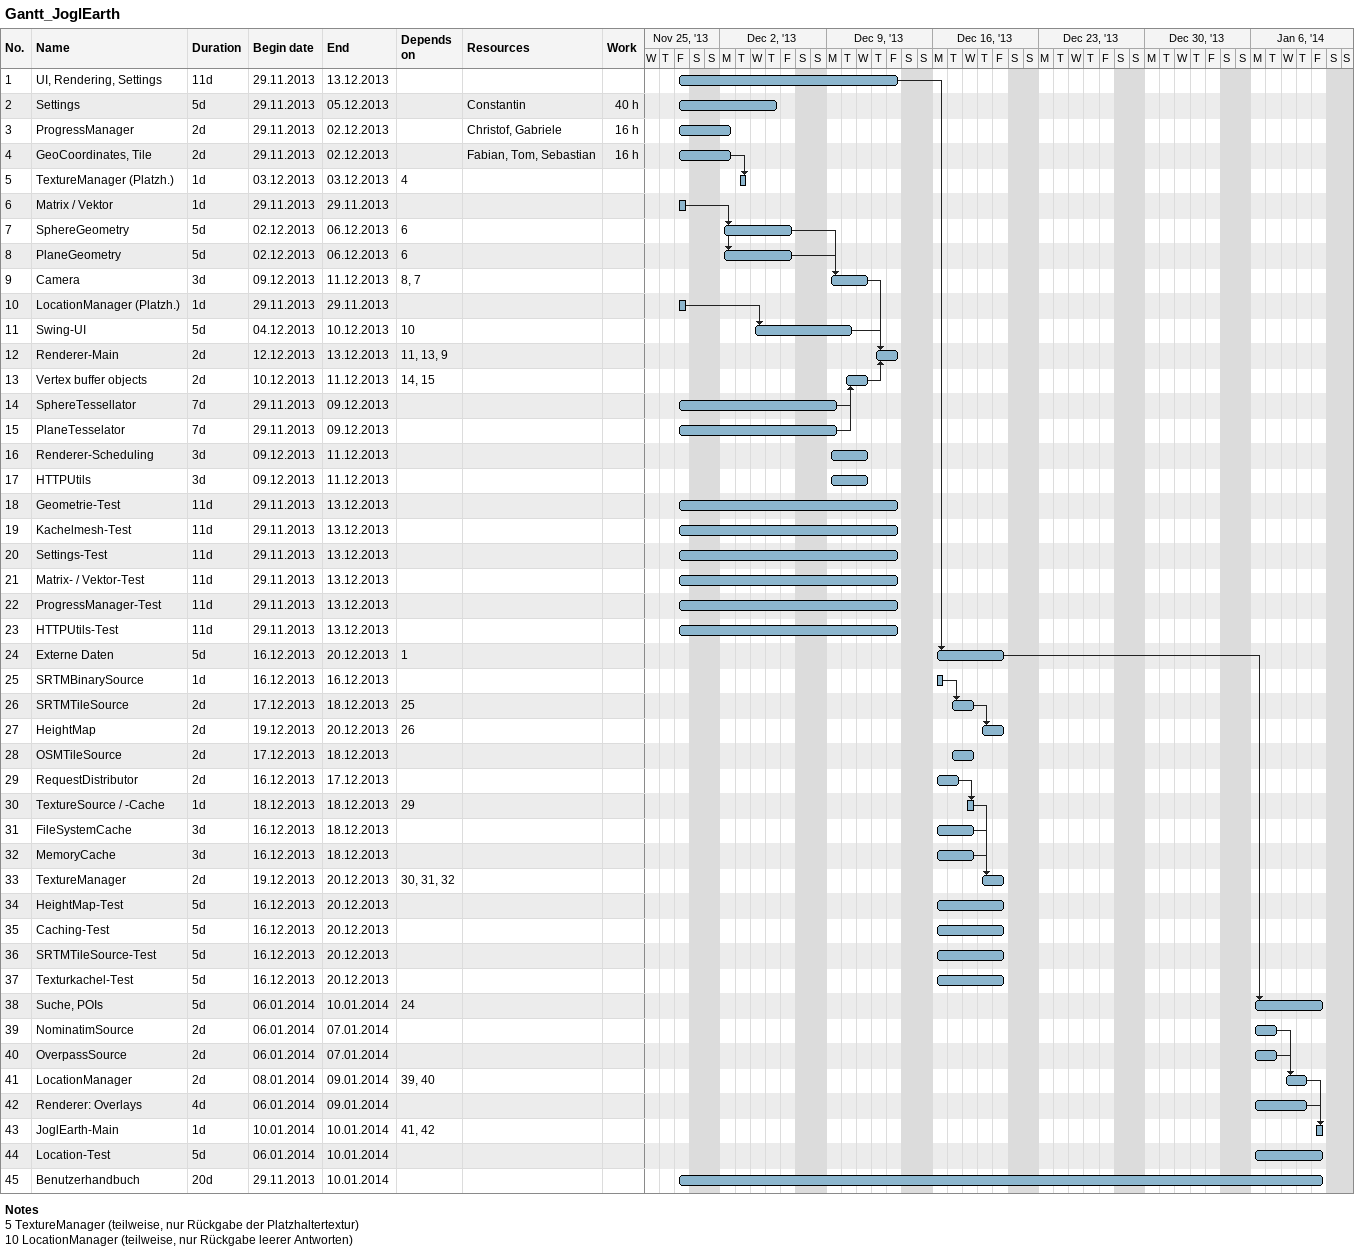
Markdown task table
Gantt_JoglEarth

| ID | Task | Duration | Start | Finish | Predecessors | Resources | Work (h) |
|---|---|---|---|---|---|---|---|
| 1 | UI, Rendering, Settings | 11d | 2013-11-29 | 2013-12-13 |  |  |  |
| 2 | Settings | 5d | 2013-11-29 | 2013-12-05 |  | Constantin | 40 |
| 3 | ProgressManager | 2d | 2013-11-29 | 2013-12-02 |  | Christof, Gabriele | 16 |
| 4 | GeoCoordinates, Tile | 2d | 2013-11-29 | 2013-12-02 |  | Fabian, Tom, Sebastian | 16 |
| 5 | TextureManager (Platzh.) | 1d | 2013-12-03 | 2013-12-03 | 4 |  |  |
| 6 | Matrix / Vektor | 1d | 2013-11-29 | 2013-11-29 |  |  |  |
| 7 | SphereGeometry | 5d | 2013-12-02 | 2013-12-06 | 6 |  |  |
| 8 | PlaneGeometry | 5d | 2013-12-02 | 2013-12-06 | 6 |  |  |
| 9 | Camera | 3d | 2013-12-09 | 2013-12-11 | 8, 7 |  |  |
| 10 | LocationManager (Platzh.) | 1d | 2013-11-29 | 2013-11-29 |  |  |  |
| 11 | Swing-UI | 5d | 2013-12-04 | 2013-12-10 | 10 |  |  |
| 12 | Renderer-Main | 2d | 2013-12-12 | 2013-12-13 | 11, 13, 9 |  |  |
| 13 | Vertex buffer objects | 2d | 2013-12-10 | 2013-12-11 | 14, 15 |  |  |
| 14 | SphereTessellator | 7d | 2013-11-29 | 2013-12-09 |  |  |  |
| 15 | PlaneTesselator | 7d | 2013-11-29 | 2013-12-09 |  |  |  |
| 16 | Renderer-Scheduling | 3d | 2013-12-09 | 2013-12-11 |  |  |  |
| 17 | HTTPUtils | 3d | 2013-12-09 | 2013-12-11 |  |  |  |
| 18 | Geometrie-Test | 11d | 2013-11-29 | 2013-12-13 |  |  |  |
| 19 | Kachelmesh-Test | 11d | 2013-11-29 | 2013-12-13 |  |  |  |
| 20 | Settings-Test | 11d | 2013-11-29 | 2013-12-13 |  |  |  |
| 21 | Matrix- / Vektor-Test | 11d | 2013-11-29 | 2013-12-13 |  |  |  |
| 22 | ProgressManager-Test | 11d | 2013-11-29 | 2013-12-13 |  |  |  |
| 23 | HTTPUtils-Test | 11d | 2013-11-29 | 2013-12-13 |  |  |  |
| 24 | Externe Daten | 5d | 2013-12-16 | 2013-12-20 | 1 |  |  |
| 25 | SRTMBinarySource | 1d | 2013-12-16 | 2013-12-16 |  |  |  |
| 26 | SRTMTileSource | 2d | 2013-12-17 | 2013-12-18 | 25 |  |  |
| 27 | HeightMap | 2d | 2013-12-19 | 2013-12-20 | 26 |  |  |
| 28 | OSMTileSource | 2d | 2013-12-17 | 2013-12-18 |  |  |  |
| 29 | RequestDistributor | 2d | 2013-12-16 | 2013-12-17 |  |  |  |
| 30 | TextureSource / -Cache | 1d | 2013-12-18 | 2013-12-18 | 29 |  |  |
| 31 | FileSystemCache | 3d | 2013-12-16 | 2013-12-18 |  |  |  |
| 32 | MemoryCache | 3d | 2013-12-16 | 2013-12-18 |  |  |  |
| 33 | TextureManager | 2d | 2013-12-19 | 2013-12-20 | 30, 31, 32 |  |  |
| 34 | HeightMap-Test | 5d | 2013-12-16 | 2013-12-20 |  |  |  |
| 35 | Caching-Test | 5d | 2013-12-16 | 2013-12-20 |  |  |  |
| 36 | SRTMTileSource-Test | 5d | 2013-12-16 | 2013-12-20 |  |  |  |
| 37 | Texturkachel-Test | 5d | 2013-12-16 | 2013-12-20 |  |  |  |
| 38 | Suche, POIs | 5d | 2014-01-06 | 2014-01-10 | 24 |  |  |
| 39 | NominatimSource | 2d | 2014-01-06 | 2014-01-07 |  |  |  |
| 40 | OverpassSource | 2d | 2014-01-06 | 2014-01-07 |  |  |  |
| 41 | LocationManager | 2d | 2014-01-08 | 2014-01-09 | 39, 40 |  |  |
| 42 | Renderer: Overlays | 4d | 2014-01-06 | 2014-01-09 |  |  |  |
| 43 | JoglEarth-Main | 1d | 2014-01-10 | 2014-01-10 | 41, 42 |  |  |
| 44 | Location-Test | 5d | 2014-01-06 | 2014-01-10 |  |  |  |
| 45 | Benutzerhandbuch | 20d | 2013-11-29 | 2014-01-10 |  |  |  |

Notes
- 5: TextureManager (teilweise, nur Rückgabe der Platzhaltertextur)
- 10: LocationManager (teilweise, nur Rückgabe leerer Antworten)
